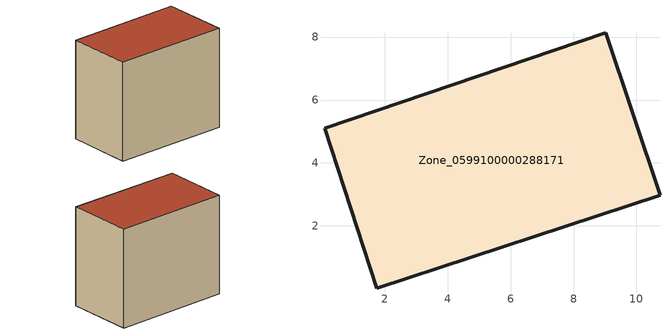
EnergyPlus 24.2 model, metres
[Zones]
Zone_0599100000288171
 floor ground (C_G): 1.75,0.02 0.09,5.11 9.03,8.14 10.75,2.98 z0.56
 wall outside (C_F): 9.03,8.14 0.09,5.11 1.75,0.02 10.75,2.98 9.03,8.14 z0.56:8.6
 roof outside (C_R): 0.09,5.11 1.75,0.02 10.75,2.98 9.03,8.14 z8.6
[BUILDING]
Pand.0599100000288171: North Axis=0; Terrain=City; Loads Convergence Tolerance Value=0.04; Temperature Convergence Tolerance Value=0.4; Solar Distribution=FullExterior; Maximum Number of Warmup Days=25; Minimum Number of Warmup Days=1
[Site:Location]
Rotterdam.The.Hague.AP_ZH_NLD Design_Conditions: Latitude=51.96; Longitude=4.45; Time Zone=1; Elevation=-4.5
[SITE:GROUNDTEMPERATURE:BUILDINGSURFACE]
18, 18, 18, 18, 18, 18, 18, 18, 18, 18, 18, 18
[MATERIAL] Thermal Absorptance=0.9; Solar Absorptance=0.7; Visible Absorptance=0.7
Name | Roughness | Thickness | Conductivity | Density | Specific Heat
G.TI.1965-1974 | MediumSmooth | 0.15 | 0.882353 | 540 | 1210
F.TI.1965-1974 | Rough | 0.3 | 0.697674 | 1920 | 840
R.TI.1965-1974 | MediumRough | 0.2 | 0.232558 | 1500 | 1000
[CONSTRUCTION]
C_G: G.TI.1965-1974
C_F: F.TI.1965-1974
C_R: R.TI.1965-1974
[ZONE]
Zone_0599100000288171: Type=1; Multiplier=1; Ceiling Height=Autocalculate; Volume=Autocalculate; Floor Area=autocalculate; Part of Total Floor Area=Yes
[ZONEINFILTRATION:DESIGNFLOWRATE]
Infil_Zone_0599100000288171: Zone or ZoneList or Space or SpaceList=Zone_0599100000288171; Schedule=AlwaysOn; Design Flow Rate Calculation Method=Flow/Area; Flow Rate per Floor Area=0.003; Constant Term Coefficient=1; Temperature Term Coefficient=0; Velocity Term Coefficient=0; Velocity Squared Term Coefficient=0
[HVACTEMPLATE:ZONE:IDEALLOADSAIRSYSTEM]
Zone_0599100000288171: Maximum Heating Supply Air Temperature=50; Minimum Cooling Supply Air Temperature=13; Maximum Heating Supply Air Humidity Ratio=0.0156; Minimum Cooling Supply Air Humidity Ratio=0.0077; Heating Limit=NoLimit; Cooling Limit=NoLimit; Dehumidification Control Type=ConstantSensibleHeatRatio; Cooling Sensible Heat Ratio=0.7; Dehumidification Setpoint=60; Humidification Control Type=None; Humidification Setpoint=30; Outdoor Air Method=None; Outdoor Air Flow Rate per Person=0.00944; Outdoor Air Flow Rate per Zone Floor Area=0; Outdoor Air Flow Rate per Zone=0; Demand Controlled Ventilation Type=None; Outdoor Air Economizer Type=NoEconomizer; Heat Recovery Type=None; Sensible Heat Recovery Effectiveness=0.7; Latent Heat Recovery Effectiveness=0.65
[ZONECONTROL:THERMOSTAT]
ThermostatControl_Zone_0599100000288171: Zone or ZoneList=Zone_0599100000288171; Control Type Schedule=DualSetpointControlType; Control 1=Thermostat_Zone_0599100000288171; Temperature Difference Between Cutout And Setpoint=0
[THERMOSTATSETPOINT:DUALSETPOINT]
Thermostat_Zone_0599100000288171: Heating Setpoint Temperature Schedule=HeatingSetpoint_Zone_0599100000288171; Cooling Setpoint Temperature Schedule=CoolingSetpoint_Zone_0599100000288171
[SCHEDULE:COMPACT]
HeatingSetpoint_Zone_0599100000288171: Through: 12/31, For: AllDays, Until: 24:00, 21
CoolingSetpoint_Zone_0599100000288171: Through: 12/31, For: AllDays, Until: 24:00, 24
DualSetpointControlType: Through: 12/31, For: AllDays, Until: 24:00, 4
AlwaysOn: Through: 12/31, For: AllDays, Until: 24:00, 1
